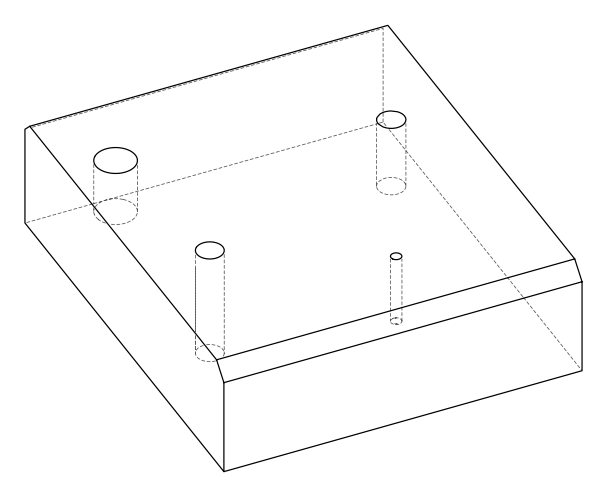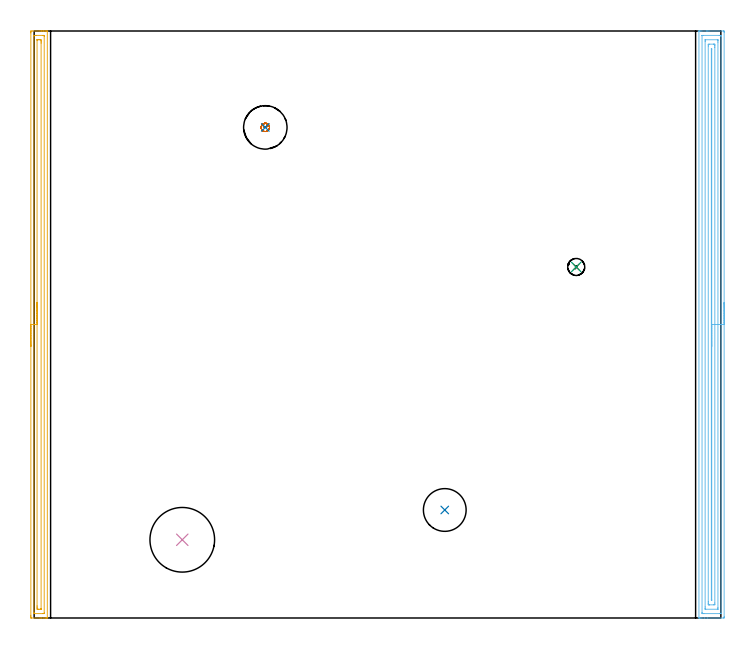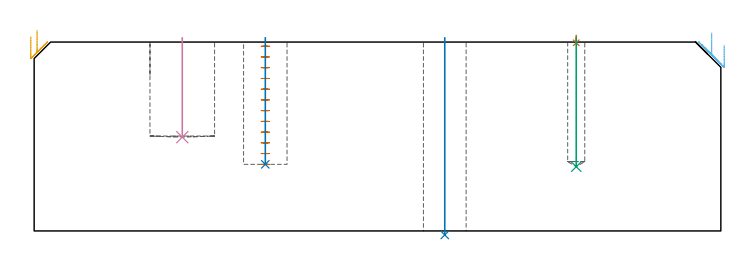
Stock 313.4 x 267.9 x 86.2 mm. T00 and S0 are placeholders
(PLAN: 8 operations, 6 tool changes, 19.4 min)
(1 SPOT_DRILL | STEP1POCKET | NXT0321_9005460120000 | 0.03 min | 0 mm3)
(2 INDEXABLE_INSERT_DRILL_THROUGH_HOLE_FROM_SOLID | STEP1HOLE | NXT0302_010 | 0.36 min | 25719 mm3)
(3 DRILL_BLIND_HOLE_INTO_CENTER | STEP1POCKET | UGT0301_197 | 0.24 min | 2631 mm3)
(4 INDEXABLE_INSERT_DRILL_BLIND_HOLE_FROM_SOLID | STEP1POCKET_2 | NXT0302_030 | 0.18 min | 29412 mm3)
(5 AREA_MILL | FG_CHAMFER_SURFACE | UGT0205_001 | 6.63 min | 7541 mm3)
(6 AREA_MILL_1 | FG_CHAMFER_SURFACE_1 | UGT0205_001 | 10.88 min | 17716 mm3)
(7 MILL_BLIND_HOLE_FROM_SOLID_MATERIAL | STEP1POCKET_1 | NXT0201_012 | Spiral | 0.87 min | 17184 mm3)
(8 BORE_BLIND_HOLE | STEP1POCKET_1 | UGT0332_076 | 0.23 min | 0 mm3)
(TOOL NXT0321_9005460120000 | NC Spot Drill, 142deg, 12mm, Carbide, Uncoated | D12 PA142 FL30 Z2)
(TOOL NXT0302_010 | Index. Insert Drill 19.5mm [880-D1950L25-05] | D19.5 PA176 FL98 Z2)
(TOOL UGT0301_197 | Twist Drill 7.8 mm | D7.8 PA118 FL73 Z2)
(TOOL NXT0302_030 | Index. Insert Drill 29.5mm [880-D2950L32-03] | D29.5 PA176 FL89 Z2)
(TOOL UGT0205_001 | Chamfer Mill 20 x 3 x 45 deg. | D20 FL50 Z2)
(TOOL NXT0201_012 | ENDMILL 16mm [2P460-1600-NA 1630] | D16 FL38 Z6)
(TOOL UGT0332_076 | 19.75 mm Rough Boring Bar | D19.75)
(OP 1 SPOT_DRILL)
G17 G21 G94 G90
T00 M6
G54
G17 G0 G90 X247.4 Y160.2 S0 M3
G43 Z96.2 H0
G94 G81 G98 Z85.864 F250. R89.2
G80
M5
M2
(OP 2 INDEXABLE_INSERT_DRILL_THROUGH_HOLE_FROM_SOLID)
G17 G21 G94 G90
T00 M6
G54
G17 G0 G90 X187.4 Y49.3 S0 M3
G43 Z96.2 H1
G94 G81 G98 Z-1.84 F250. R88.2
G80
M5
M2
(OP 3 DRILL_BLIND_HOLE_INTO_CENTER)
G17 G21 G94 G90
T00 M6
G54
G17 G0 G90 X247.4 Y160.2 S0 M3
G43 Z96.2 H0
G94 G81 G98 Z29.3 F250. R88.2
G80
M5
M2
(OP 4 INDEXABLE_INSERT_DRILL_BLIND_HOLE_FROM_SOLID)
G17 G21 G94 G90
T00 M6
G54
G17 G0 G90 X67.6 Y35.7 S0 M3
G43 Z96.2 H1
G94 G81 G98 Z42.8 F250. R88.2
G80
M5
M2
(OP 5 AREA_MILL)
G17 G21 G94 G90
T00 M6
G54
G17 G0 G90 X-1.5 Y123.95 S1061 M3
G43 Z96.2 H0
Z88.7
G94 G1 Y123.988 Z87.828 F250.
Y124.102 Z86.964
Y124.291 Z86.112
Y124.553 Z85.28
Y124.887 Z84.474
Y125.29 Z83.7
Y125.759 Z82.964
Y126.29 Z82.272
Y126.879 Z81.629
Y127.522 Z81.04
Y128.214 Z80.509
Y128.95 Z80.04
Y129.724 Z79.637
Y130.53 Z79.303
Y131.362 Z79.041
Y132.214 Z78.852
Y133.078 Z78.738
Y133.95 Z78.7
Y267.03
X-1.498 Y267.301 Z78.702
X-1.491 Y267.893 Z78.706
X-1.474 Y267.897 Z78.722
X-0.878 Y267.9 Z79.319
X2.697 Z82.891
X3.284 Z83.481
X3.59 Z83.787
X4.178 Z84.374
X4.484 Z84.679
X5.082 Z85.281
X5.574 Z85.773
X5.942 Y267.893 Z86.134
X6.005 Y267.89 Z86.195
X6. Y267.751 Z86.2
Y0.153
X5.997 Y0.01 Z86.188
X5.942 Y0.007 Z86.134
X5.573 Y0. Z85.773
X5.097 Z85.296
X4.484 Z84.679
X3.284 Z83.481
X2.697 Z82.891
X-1.132 Y0.001 Z79.065
X-1.475 Y0.003 Z78.722
X-1.491 Y0.007 Z78.706
X-1.497 Y0.599 Z78.703
X-1.5 Y1.22 Z78.7
Y133.95
X-0.086 Z80.114
X-0.085 Y265.618 Z80.115
X-0.082 Y265.72 Z80.118
X-0.073 Y265.89 Z80.127
X0.016 Y265.893 Z80.216
X0.526 Y265.9 Z80.726
X0.91 Z81.11
X4.101 Z84.301
X4.484 Y265.899 Z84.684
X4.539 Y265.896 Z84.739
X4.569 Y265.89 Z84.769
X4.579 Y265.875 Z84.779
X4.582 Y265.821 Z84.782
X4.585 Y265.619 Z84.785
X4.586 Y265.517 Z84.786
X4.585 Y2.282 Z84.785
X4.582 Y2.18 Z84.782
X4.573 Y2.01 Z84.773
X4.484 Y2.007 Z84.684
X3.974 Y2.001 Z84.174
X0.016 Z80.216
X-0.039 Y2.004 Z80.161
X-0.069 Y2.01 Z80.131
X-0.079 Y2.025 Z80.121
X-0.082 Y2.079 Z80.118
X-0.085 Y2.281 Z80.115
X-0.086 Y2.383 Z80.114
Y133.95
X1.328 Z81.528
X1.329 Y263.733 Z81.529
X1.331 Y263.852 Z81.531
X1.333 Y263.88 Z81.533
X1.334 Y263.887 Z81.534
X1.358 Y263.89 Z81.558
X1.469 Y263.896 Z81.669
X1.636 Y263.9 Z81.836
X1.803 Z82.003
X2.53 Z82.73
X2.697 Y263.897 Z82.897
X2.864 Y263.893 Z83.064
X3.165 Y263.881 Z83.365
X3.167 Y263.733 Z83.367
X3.17 Y263.261 Z83.37
X3.171 Y262.841 Z83.371
Y262.368
Y4.167
X3.169 Y4.049 Z83.369
X3.167 Y4.02 Z83.367
X3.166 Y4.013 Z83.366
X3.142 Y4.01 Z83.342
X3.031 Y4.004 Z83.231
X2.864 Y4. Z83.064
X2.697 Z82.897
X1.97 Y4.001 Z82.17
X1.803 Y4.003 Z82.003
X1.636 Y4.007 Z81.836
X1.335 Y4.019 Z81.535
X1.333 Y4.167 Z81.533
X1.33 Y4.639 Z81.53
X1.329 Y5.059 Z81.529
X1.328 Y5.533 Z81.528
Y133.95
Y134.822 Z81.567
Y135.687 Z81.68
Y136.538 Z81.869
Y137.37 Z82.132
Y138.176 Z82.465
Y138.95 Z82.868
Y139.686 Z83.337
Y140.378 Z83.868
Y141.021 Z84.457
Y141.61 Z85.101
Y142.142 Z85.793
Y142.61 Z86.528
Y143.013 Z87.302
Y143.347 Z88.108
Y143.609 Z88.94
Y143.798 Z89.792
Y143.912 Z90.657
Y143.95 Z91.528
G0 Z96.2
M5
M2
(OP 6 AREA_MILL_1)
G17 G21 G94 G90
T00 M6
G54
G17 G0 G90 X314.9 Y143.95 S1061 M3
G43 Z96.2 H0
Z84.7
G94 G1 Y143.912 Z83.828 F250.
Y143.798 Z82.963
Y143.609 Z82.112
Y143.347 Z81.28
Y143.013 Z80.474
Y142.61 Z79.7
Y142.142 Z78.964
Y141.61 Z78.272
Y141.021 Z77.629
Y140.378 Z77.039
Y139.686 Z76.508
Y138.95 Z76.04
Y138.176 Z75.637
Y137.37 Z75.303
Y136.538 Z75.041
Y135.686 Z74.852
Y134.822 Z74.738
Y133.95 Z74.7
Y0.599
X314.896 Y0.166 Z74.702
X314.892 Y0.01 Z74.706
X314.732 Y0. Z74.866
X307.386 Z82.209
X305.924 Z83.672
X304.74 Z84.855
X304.142 Z85.457
X303.714 Z85.885
X303.406 Z86.184
X303.402 Y0.007 Z86.188
X303.4 Y0.153 Z86.2
Y267.747
X303.403 Y267.892 Z86.188
X303.406 Y267.894 Z86.185
X303.713 Y267.9 Z85.886
X304.136 Z85.463
X304.74 Z84.855
X306.806 Z82.791
X307.386 Z82.209
X307.978 Z81.617
X314.442 Z75.155
X314.734 Y267.898 Z74.863
X314.892 Y267.89 Z74.705
X314.899 Y267.731 Z74.699
X314.9 Y267.301 Z74.7
Y133.95
X313.486 Z76.114
X313.485 Y2.179 Z76.115
X313.484 Y2.076 Z76.116
X313.481 Y2.027 Z76.119
X313.479 Y2.01 Z76.121
X313.435 Y2.008 Z76.165
X313.055 Y2.001 Z76.545
X305.622 Z83.978
X305.116 Y2.003 Z84.484
X304.914 Y2.01 Z84.686
X304.821 Y2.017 Z84.779
X304.816 Y2.307 Z84.784
X304.815 Y2.383 Z84.785
Y265.721
X304.817 Y265.823 Z84.783
X304.819 Y265.873 Z84.781
X304.821 Y265.89 Z84.779
X304.866 Y265.892 Z84.734
X305.245 Y265.899 Z84.355
X312.678 Z76.922
X313.184 Y265.897 Z76.416
X313.386 Y265.89 Z76.214
X313.479 Y265.883 Z76.121
X313.485 Y265.593 Z76.115
Y265.517
X313.486 Y133.95 Z76.114
X312.072 Z77.528
X312.071 Y4.78 Z77.529
X312.068 Y4.167 Z77.532
X312.065 Y4.03 Z77.535
X312.056 Y4.01 Z77.544
X312.015 Y4.004 Z77.585
X311.96 Y4.001 Z77.64
X306.504 Z83.096
X306.339 Y4.005 Z83.261
X306.236 Y4.01 Z83.364
X306.232 Y4.074 Z83.368
X306.23 Y4.167 Z83.37
X306.229 Y4.446 Z83.371
X306.228 Y5.059 Z83.372
X306.229 Y263.12 Z83.371
X306.233 Y263.733 Z83.367
X306.235 Y263.87 Z83.365
X306.245 Y263.89 Z83.355
X306.285 Y263.896 Z83.315
X306.34 Y263.899 Z83.26
X311.796 Z77.804
X311.961 Y263.895 Z77.639
X312.064 Y263.89 Z77.536
X312.068 Y263.826 Z77.532
X312.07 Y263.733 Z77.53
X312.072 Y263.454 Z77.528
Y262.841
Y133.95
X310.657 Z78.943
Y6.843
X310.653 Y6.214 Z78.947
X310.65 Y6.01 Z78.95
X309.983 Y6. Z79.617
X308.268 Z81.332
X308.219 Z81.381
X307.842 Y6.006 Z81.758
X307.66 Y6.01 Z81.94
X307.65 Y6.112 Z81.95
X307.644 Y6.582 Z81.956
X307.643 Y6.843 Z81.957
Y7.475
Y261.057
X307.647 Y261.686 Z81.953
X307.65 Y261.89 Z81.95
X308.317 Y261.9 Z81.283
X310.032 Z79.568
X310.081 Z79.519
X310.458 Y261.894 Z79.142
X310.64 Y261.89 Z78.96
X310.65 Y261.788 Z78.95
X310.656 Y261.318 Z78.944
X310.657 Y261.057 Z78.943
Y260.425
Y133.95
X309.243 Z80.357
Y8.438
X309.242 Y8.25 Z80.358
X309.24 Y8.124 Z80.36
X309.236 Y8.028 Z80.364
X309.224 Y8.01 Z80.376
X309.15 Y8.008 Z80.45
X309.068 Y8.01 Z80.532
X309.061 Y8.344 Z80.539
X309.058 Y8.532 Z80.542
Y259.65
X309.06 Y259.776 Z80.54
X309.064 Y259.874 Z80.536
X309.068 Y259.892 Z80.532
X309.073 Y259.894 Z80.527
X309.15 Y259.895 Z80.45
X309.232 Y259.89 Z80.368
X309.239 Y259.556 Z80.361
X309.242 Y259.368 Z80.358
X309.243 Y133.95 Z80.357
Y133.078 Z80.395
Y132.214 Z80.509
Y131.362 Z80.698
Y130.53 Z80.96
Y129.724 Z81.294
Y128.95 Z81.697
Y128.214 Z82.165
Y127.522 Z82.696
Y126.879 Z83.286
Y126.29 Z83.929
Y125.758 Z84.621
Y125.29 Z85.357
Y124.887 Z86.131
Y124.553 Z86.937
Y124.291 Z87.769
Y124.102 Z88.62
Y123.988 Z89.485
Y123.95 Z90.357
G0 Z96.2
M5
M2
(OP 7 MILL_BLIND_HOLE_FROM_SOLID_MATERIAL)
G17 G21 G94 G90
T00 M6
G54
G17 G0 G90 X105.5 Y223.9 S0 M3
G43 Z96.2 H1
Z84.3
G94 G3 X106.45 Y224.85 R0.95 F250.
X105.5 Y225.8 R0.95
X103.6 Y223.9 R1.9
X105.5 Y225.8 R-1.9
X104.55 Y224.85 R0.95
X105.5 Y223.9 R0.95
G0 Z79.4
G3 X106.45 Y224.85 R0.95
X105.5 Y225.8 R0.95
X103.6 Y223.9 R1.9
X105.5 Y225.8 R-1.9
X104.55 Y224.85 R0.95
X105.5 Y223.9 R0.95
G0 Z74.5
G3 X106.45 Y224.85 R0.95
X105.5 Y225.8 R0.95
X103.6 Y223.9 R1.9
X105.5 Y225.8 R-1.9
X104.55 Y224.85 R0.95
X105.5 Y223.9 R0.95
G0 Z69.6
G3 X106.45 Y224.85 R0.95
X105.5 Y225.8 R0.95
X103.6 Y223.9 R1.9
X105.5 Y225.8 R-1.9
X104.55 Y224.85 R0.95
X105.5 Y223.9 R0.95
G0 Z64.7
G3 X106.45 Y224.85 R0.95
X105.5 Y225.8 R0.95
X103.6 Y223.9 R1.9
X105.5 Y225.8 R-1.9
X104.55 Y224.85 R0.95
X105.5 Y223.9 R0.95
G0 Z59.8
G3 X106.45 Y224.85 R0.95
X105.5 Y225.8 R0.95
X103.6 Y223.9 R1.9
X105.5 Y225.8 R-1.9
X104.55 Y224.85 R0.95
X105.5 Y223.9 R0.95
G0 Z54.9
G3 X106.45 Y224.85 R0.95
X105.5 Y225.8 R0.95
X103.6 Y223.9 R1.9
X105.5 Y225.8 R-1.9
X104.55 Y224.85 R0.95
X105.5 Y223.9 R0.95
G0 Z50.
G3 X106.45 Y224.85 R0.95
X105.5 Y225.8 R0.95
X103.6 Y223.9 R1.9
X105.5 Y225.8 R-1.9
X104.55 Y224.85 R0.95
X105.5 Y223.9 R0.95
G0 Z45.1
G3 X106.45 Y224.85 R0.95
X105.5 Y225.8 R0.95
X103.6 Y223.9 R1.9
X105.5 Y225.8 R-1.9
X104.55 Y224.85 R0.95
X105.5 Y223.9 R0.95
G0 Z40.2
G3 X106.45 Y224.85 R0.95
X105.5 Y225.8 R0.95
X103.6 Y223.9 R1.9
X105.5 Y225.8 R-1.9
X104.55 Y224.85 R0.95
X105.5 Y223.9 R0.95
G0 Z35.3
G3 X106.45 Y224.85 R0.95
X105.5 Y225.8 R0.95
X103.6 Y223.9 R1.9
X105.5 Y225.8 R-1.9
X104.55 Y224.85 R0.95
X105.5 Y223.9 R0.95
G0 Z30.4
G3 X106.45 Y224.85 R0.95
X105.5 Y225.8 R0.95
X103.6 Y223.9 R1.9
X105.5 Y225.8 R-1.9
X104.55 Y224.85 R0.95
X105.5 Y223.9 R0.95
G0 Z96.2
M5
M2
(OP 8 BORE_BLIND_HOLE)
G17 G21 G94 G90
T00 M6
G54
G17 G0 G90 X105.5 Y223.9 S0 M3
G43 Z96.2 H0
G94 G85 G98 Z30.4 F250. R88.2
G80
M5
M2
